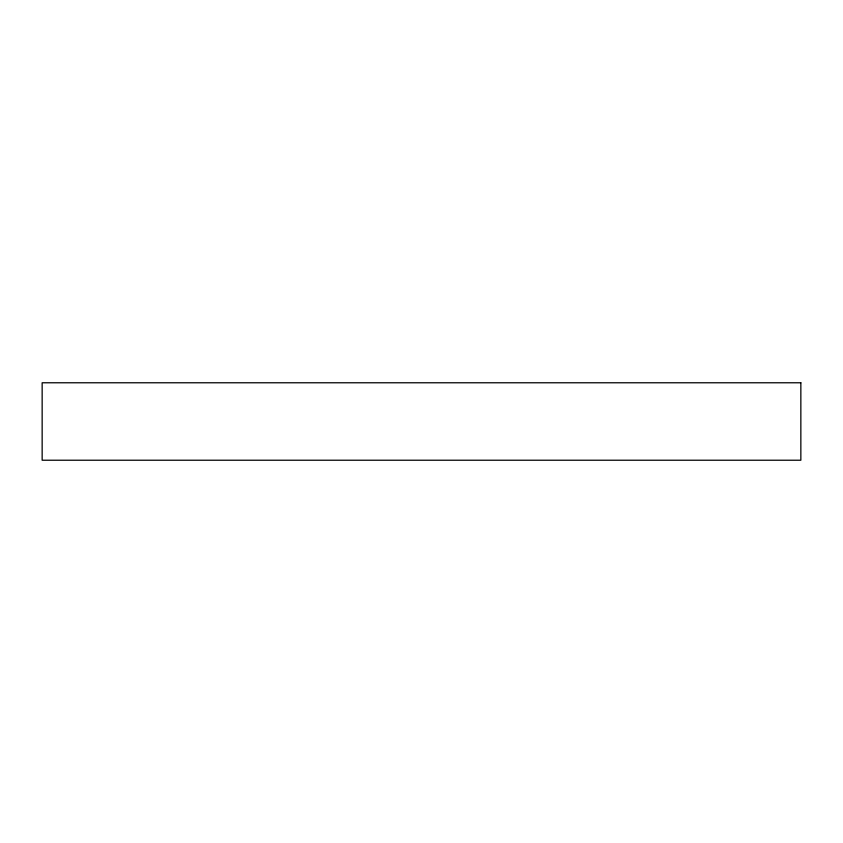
<?xml version="1.0" encoding="UTF-8"?>
<svg xmlns="http://www.w3.org/2000/svg" width="843" height="843" viewBox="0 0 843 843"><rect width="100%" height="100%" fill="white"/><g stroke="black" fill="none" stroke-linecap="round" stroke-linejoin="round"><path stroke-width="1.26" d="M800.85 382.775L42.15 382.775L42.15 460.225L800.85 460.225L800.85 382.775"/></g></svg>
